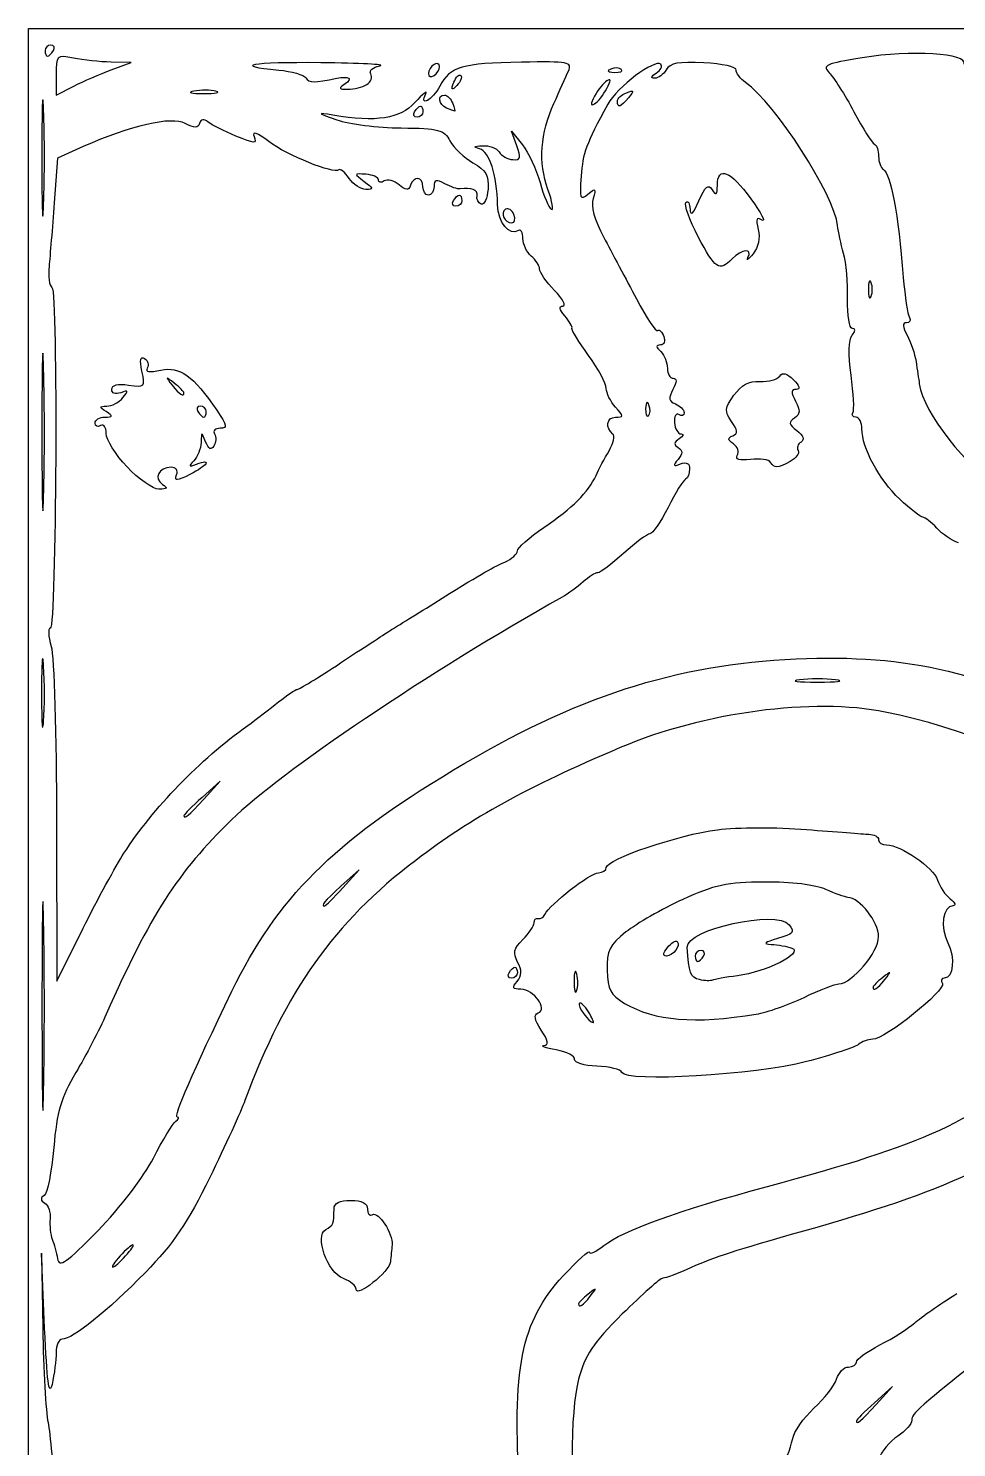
# Model space of a CAD drawing. Extents: x 32 to 2531, y 46 to 1398.
# Drawn here: x 32.3 to 255, y 1057 to 1397.7 of the extents above; entities that cross this region are included whole.
import ezdxf

# ---------------------------------------------------------------- set-up
doc = ezdxf.new("R2010")
doc.units = 0
doc.layers.add('IMAGE', color=7, linetype='CONTINUOUS')

msp = doc.modelspace()

# ---------------------------------------------------------------- linework, layer by layer
at = {"layer": 'IMAGE', "color": 7}
for points in [[(32.319879, 721.65756), (32.319879, 1397.653213), (1281.6532, 1397.653213), (2530.9865, 1397.653213), (2530.9865, 721.65312), (2530.9865, 45.6531), (1281.6532, 45.6531), (32.319879, 45.6531), (32.319879, 721.64876)], [(38.319879, 1392.319879), (38.319879, 1392.319879)], [(52.194589, 1387.701087), (52.194589, 1387.701087)], [(130.98655, 1388.477258), (130.98655, 1388.477258)], [(174.62544, 1387.792106), (174.62544, 1387.792106)], [(113.4907, 1384.191219), (113.4907, 1384.191219)], [(134.4056, 1384.710717), (134.4056, 1384.710717)], [(171.1124, 1383.221707), (171.1124, 1383.221707)], [(77.335425, 1382.569322), (77.335425, 1382.569322)], [(173.65321, 1380.177227), (173.65321, 1380.177227)], [(35.977458, 1378.052013), (35.977458, 1378.052013)], [(124.98655, 1377.653213), (124.98655, 1377.653213)], [(132.65321, 1378.536254), (132.65321, 1378.536254)], [(134.31988, 1356.319879), (134.31988, 1356.319879)], [(148.80499, 1352.978887), (148.80499, 1352.978887)], [(193.04613, 1347.653493), (193.04613, 1347.653493)], [(234.53625, 1336.65321), (234.53625, 1336.65321)], [(35.982885, 1315.91132), (35.982885, 1315.91132)], [(69.653213, 1310.15662), (69.653213, 1310.15662)], [(74.986546, 1305.65321), (74.986546, 1305.65321)], [(181.23064, 1307.23655), (181.23064, 1307.23655)], [(55.986546, 1292.38791), (55.986546, 1292.38791)], [(210.426, 1293.48151), (210.426, 1293.48151)], [(35.971073, 1244.60852), (35.971073, 1244.60852)], [(225.98655, 1241.28441), (225.98655, 1241.28441)], [(74.403758, 1212.65321), (74.403758, 1212.65321)], [(55.232959, 1199.65321), (55.232959, 1199.65321)], [(107.73709, 1191.31988), (107.73709, 1191.31988)], [(35.983858, 1183.31988), (35.983858, 1183.31988)], [(185.67996, 1177.01877), (185.67996, 1177.01877)], [(194.31988, 1174.98655), (194.31988, 1174.98655)], [(147.65321, 1170.98655), (147.65321, 1170.98655)], [(193.31988, 1169.31889), (193.31988, 1169.31889)], [(237.82329, 1169.31988), (237.82329, 1169.31988)], [(166.71499, 1161.59257), (166.71499, 1161.59257)], [(206.98655, 1161.03279), (206.98655, 1161.03279)], [(174.7474, 1147.0342), (174.7474, 1147.0342)], [(55.653213, 1102.98655), (55.653213, 1102.98655)], [(110.98655, 1094.97963), (110.98655, 1094.97963)], [(167.15663, 1093.31988), (167.15663, 1093.31988)], [(235.73709, 1067.31988), (235.73709, 1067.31988)]]:
    msp.add_lwpolyline(points, close=True, dxfattribs=at)
for points in [[(52.194589, 1387.701086), (56.986546, 1389.465314), (52.153213, 1389.559264)], [(38.986546, 1386.452307), (38.986546, 1381.584734), (43.194589, 1383.760796)], [(149.53577, 1369.483922), (148.27573, 1372.986546), (150.88228, 1369.661202)], [(45.492453, 1369.264861), (39.331693, 1366.493827), (38.521817, 1355.740189)], [(74.403758, 1212.65321), (78.319879, 1216.98655), (73.986546, 1213.07043)], [(39.082977, 1206.98655), (39.108977, 1168.98655), (45.450951, 1181.65321)], [(107.73709, 1191.31988), (111.65321, 1195.65321), (107.31988, 1191.73709)], [(163.91043, 1170.62784), (163.91053, 1170.62784)], [(36.222421, 1085.65321), (35.458294, 1103.65321), (35.748091, 1085.65321)], [(235.73709, 1067.31988), (239.65321, 1071.65321), (235.31988, 1067.73709)]]:
    msp.add_lwpolyline(points, dxfattribs=at)
for points in [[(37.731902, 1393.653213), (36.95529, 1393.653213), (36.319879, 1393.053213), (36.319879, 1392.319879)], [(38.319879, 1392.319879), (38.773105, 1393.053213), (38.508514, 1393.653213), (37.731902, 1393.653213)], [(36.319879, 1392.319879), (36.319879, 1391.586546), (36.584469, 1390.986546), (36.907857, 1390.986546)], [(36.907857, 1390.986546), (37.231245, 1390.986546), (37.866654, 1391.586546), (38.319879, 1392.319879)], [(43.153213, 1390.486547), (39.095261, 1391.298138), (38.986546, 1391.192878), (38.986546, 1386.452307)], [(52.153213, 1389.559264), (49.494879, 1389.610934), (45.444879, 1390.028214), (43.153213, 1390.486547)], [(184.05163, 1389.032578), (182.66381, 1390.420395), (173.57723, 1383.563857), (171.34397, 1379.443657)], [(232.40943, 1390.615279), (223.60716, 1389.168669), (222.72149, 1388.762909), (224.48887, 1386.986546)], [(256.82531, 1389.047169), (257.82247, 1391.645703), (244.05827, 1392.529709), (232.40943, 1390.615279)], [(43.194589, 1383.760796), (45.509011, 1384.957631), (49.559011, 1386.730763), (52.194589, 1387.701087)], [(102.46774, 1389.405362), (85.786161, 1389.57461), (80.809359, 1388.706819), (92.384951, 1387.647257)], [(92.384951, 1387.647257), (95.515093, 1387.360741), (98.459534, 1386.505937), (98.928157, 1385.74769)], [(116.63344, 1388.680114), (118.29431, 1388.983102), (111.91975, 1389.309463), (102.46774, 1389.405362)], [(113.4907, 1384.191225), (114.50132, 1384.831339), (114.94242, 1385.979255), (114.47092, 1386.742149)], [(114.47092, 1386.742149), (113.99829, 1387.506882), (114.96856, 1388.376395), (116.63344, 1388.680114)], [(129.65321, 1388.986546), (128.91988, 1388.533321), (128.31988, 1387.562501), (128.31988, 1386.829167)], [(128.31988, 1386.829167), (128.31988, 1386.095834), (128.91988, 1385.866654), (129.65321, 1386.319879)], [(130.98655, 1388.477258), (130.98655, 1389.210591), (130.38655, 1389.439771), (129.65321, 1388.986546)], [(129.65321, 1386.319879), (130.38655, 1386.773105), (130.98655, 1387.743925), (130.98655, 1388.477258)], [(150.62984, 1389.54021), (136.24324, 1389.284366), (133.58261, 1388.503997), (131.06628, 1383.802189)], [(134.4056, 1384.710717), (134.90631, 1386.025678), (135.65185, 1386.765678), (136.06237, 1386.355161)], [(161.88197, 1387.372835), (162.85944, 1389.577846), (162.00464, 1389.742494), (150.62984, 1389.54021)], [(158.41397, 1379.653213), (159.73956, 1382.586546), (161.30016, 1386.060377), (161.88197, 1387.372835)], [(172.06988, 1387.897369), (171.00624, 1387.471734), (171.32217, 1387.155791), (172.87544, 1387.091813)], [(174.62544, 1387.792102), (174.18237, 1388.235157), (173.03237, 1388.282526), (172.06988, 1387.897369)], [(172.87544, 1387.091813), (174.28099, 1387.033923), (175.06849, 1387.34905), (174.62544, 1387.792106)], [(182.58696, 1385.67363), (181.59229, 1385.6863), (181.72892, 1386.163535), (182.94793, 1386.934466)], [(185.34785, 1387.726886), (184.70959, 1386.586366), (183.46719, 1385.662401), (182.58696, 1385.67363)], [(182.94793, 1386.934466), (184.02669, 1387.616697), (184.52336, 1388.560846), (184.05163, 1389.032578)], [(194.41411, 1389.393553), (188.34496, 1389.706005), (186.23875, 1389.318823), (185.34785, 1387.726886)], [(202.16577, 1387.653213), (202.25057, 1388.386546), (198.76228, 1389.169699), (194.41411, 1389.393553)], [(204.37565, 1384.664071), (203.07547, 1385.574766), (202.08101, 1386.919879), (202.16577, 1387.653213)], [(224.48887, 1386.986546), (225.58331, 1385.886546), (228.24301, 1381.686546), (230.39932, 1377.653213)], [(35.977471, 1378.052013), (35.730995, 1384.066006), (35.530587, 1378.786546), (35.532121, 1366.319879)], [(98.928157, 1385.74769), (99.680527, 1384.530327), (100.85972, 1384.520274), (106.31988, 1385.68466)], [(106.31988, 1385.68466), (109.15274, 1386.288774), (110.22952, 1385.55398), (108.31988, 1384.319874)], [(108.31988, 1384.319874), (106.66374, 1383.249596), (106.77836, 1383.027375), (108.98655, 1383.027375)], [(108.98655, 1383.027375), (110.45321, 1383.027375), (112.48008, 1383.551104), (113.4907, 1384.191219)], [(131.06628, 1383.802189), (129.25386, 1380.415669), (125.97906, 1378.658709), (127.68209, 1381.986546)], [(135.152, 1383.964323), (133.83518, 1382.657301), (133.68202, 1382.810453), (134.4056, 1384.710717)], [(136.06237, 1386.355161), (136.47289, 1385.944645), (136.06323, 1384.868769), (135.152, 1383.964323)], [(168.17968, 1379.566567), (168.98224, 1380.062573), (170.30196, 1381.707386), (171.1124, 1383.221707)], [(171.1268, 1385.073191), (170.32424, 1384.577186), (169.00452, 1382.932373), (168.19408, 1381.418051)], [(171.1124, 1383.221707), (172.16817, 1385.194442), (172.17224, 1385.719346), (171.1268, 1385.073191)], [(226.48792, 1350.319879), (225.69971, 1357.700497), (211.59511, 1379.607371), (204.37565, 1384.664071)], [(72.002091, 1382.596229), (70.343542, 1382.277306), (71.386546, 1382.00426), (74.319879, 1381.98946)], [(77.335425, 1382.569319), (76.060642, 1382.903043), (73.660642, 1382.915151), (72.002091, 1382.596229)], [(74.319879, 1381.98946), (77.253213, 1381.97466), (78.610209, 1382.2356), (77.335425, 1382.569322)], [(125.06249, 1379.875435), (121.44093, 1375.935507), (115.86142, 1375.071841), (105.34342, 1376.82307)], [(127.68209, 1381.986546), (128.1512, 1382.903213), (126.97238, 1381.953216), (125.06249, 1379.875435)], [(132.65321, 1378.536254), (130.74594, 1379.305854), (130.38748, 1381.653213), (132.17723, 1381.653213)], [(132.17723, 1381.653213), (132.8321, 1381.653213), (133.71327, 1380.753213), (134.13538, 1379.653213)], [(168.19408, 1381.418051), (167.13831, 1379.445317), (167.13424, 1378.920413), (168.17968, 1379.566567)], [(173.65321, 1380.177227), (173.65321, 1380.832102), (174.63808, 1381.745838), (175.8418, 1382.20775)], [(176.34521, 1381.017069), (174.42504, 1378.703409), (173.65321, 1378.462615), (173.65321, 1380.177227)], [(175.8418, 1382.20775), (177.67177, 1382.909973), (177.75425, 1382.714865), (176.34521, 1381.017069)], [(35.980258, 1355.385346), (36.225202, 1361.838019), (36.223947, 1372.038019), (35.977458, 1378.052013)], [(69.934517, 1374.836001), (66.656257, 1376.590473), (56.768697, 1374.336777), (45.492453, 1369.264861)], [(105.34342, 1376.82307), (101.48092, 1377.46617), (101.59172, 1377.339113), (106.31988, 1375.703317)], [(125.57452, 1376.319879), (124.79791, 1376.319879), (124.53332, 1376.919879), (124.98655, 1377.653213)], [(124.98655, 1377.653213), (125.43977, 1378.386546), (126.07518, 1378.986546), (126.39857, 1378.986546)], [(126.98655, 1377.653213), (126.98655, 1376.919879), (126.35114, 1376.319879), (125.57452, 1376.319879)], [(126.39857, 1378.986546), (126.72196, 1378.986546), (126.98655, 1378.386546), (126.98655, 1377.653213)], [(134.61137, 1377.758475), (134.45105, 1377.816375), (133.56988, 1378.16637), (132.65321, 1378.536254)], [(134.13538, 1379.653213), (134.55749, 1378.553213), (134.77168, 1377.700581), (134.61137, 1377.758475)], [(156.97973, 1359.005845), (154.6706, 1365.550649), (155.14823, 1372.42663), (158.41397, 1379.653213)], [(171.34397, 1379.443657), (166.07965, 1369.731334), (165.37181, 1367.821478), (164.94055, 1362.166157)], [(230.39932, 1377.653213), (232.55563, 1373.619879), (234.76988, 1370.119879), (235.31988, 1369.875435)], [(73.385809, 1374.851001), (72.981521, 1373.638139), (72.179251, 1373.634653), (69.934517, 1374.836001)], [(75.449541, 1375.181405), (74.45977, 1375.986211), (73.724999, 1375.868574), (73.385809, 1374.851001)], [(82.125345, 1371.802463), (79.299005, 1372.973505), (76.294894, 1374.494027), (75.449541, 1375.181405)], [(90.008895, 1370.473878), (87.194458, 1372.615855), (85.969767, 1373.046383), (86.481027, 1371.714063)], [(106.31988, 1375.703317), (109.25321, 1374.688475), (116.20182, 1373.812039), (121.76124, 1373.755682)], [(121.76124, 1373.755682), (130.82846, 1373.663762), (132.03479, 1373.343927), (133.47679, 1370.649521)], [(86.481027, 1371.714063), (87.174429, 1369.907089), (86.675437, 1369.917215), (82.125345, 1371.802463)], [(106.81489, 1363.703779), (105.70474, 1362.593629), (94.356281, 1367.165223), (90.008895, 1370.473878)], [(133.47679, 1370.649521), (134.36093, 1368.997489), (136.84131, 1366.637458), (138.98873, 1365.405006)], [(141.25363, 1369.498545), (142.86719, 1369.583615), (144.66719, 1368.903213), (145.25363, 1367.986546)], [(150.88228, 1369.661202), (152.31588, 1367.832263), (154.20812, 1363.766806), (155.08725, 1360.626854)], [(235.31988, 1369.875435), (235.86988, 1369.63099), (236.31988, 1368.316401), (236.31988, 1366.954125)], [(35.532121, 1366.319879), (35.533621, 1353.853213), (35.735315, 1348.932673), (35.980258, 1355.385346)], [(140.56501, 1368.751098), (138.94517, 1369.178781), (139.13696, 1369.386953), (141.25363, 1369.498545)], [(144.90236, 1355.271461), (144.76372, 1362.487931), (142.95113, 1368.121095), (140.56501, 1368.751098)], [(145.25363, 1367.986546), (145.84007, 1367.069879), (147.32696, 1366.243699), (148.55784, 1366.150589)], [(148.55784, 1366.150589), (150.41708, 1366.009947), (150.58257, 1366.574035), (149.53577, 1369.483922)], [(236.31988, 1366.954125), (236.31988, 1365.591847), (236.85187, 1364.148475), (237.50207, 1363.746629)], [(109.27589, 1361.644731), (108.25187, 1363.106733), (107.14442, 1364.033305), (106.81489, 1363.703779)], [(113.31988, 1362.625366), (110.40417, 1362.825867), (110.3926, 1362.777645), (112.90805, 1360.909105)], [(138.98873, 1365.405006), (142.11489, 1363.610833), (142.836, 1362.349777), (142.60651, 1359.078307)], [(197.6328, 1359.986546), (197.6653, 1364.765662), (200.8398, 1363.489727), (205.67776, 1356.752995)], [(237.50207, 1363.746629), (239.29157, 1362.640649), (240.98279, 1353.442919), (242.25601, 1337.89199)], [(113.31699, 1358.986546), (112.11841, 1358.986546), (110.29992, 1360.182729), (109.27589, 1361.644731)], [(112.90805, 1360.909105), (115.07871, 1359.296689), (115.14468, 1358.986546), (113.31699, 1358.986546)], [(116.31988, 1361.290785), (116.31988, 1361.911341), (114.96988, 1362.511902), (113.31988, 1362.625366)], [(117.71162, 1361.022643), (116.94616, 1360.549565), (116.31988, 1360.670229), (116.31988, 1361.290785)], [(121.26178, 1360.101333), (120.07465, 1361.081131), (118.47708, 1361.495722), (117.71162, 1361.022643)], [(123.98115, 1359.986546), (123.54065, 1358.677757), (122.95673, 1358.702403), (121.26178, 1360.101333)], [(126.98655, 1359.653213), (126.98655, 1362.072207), (124.76601, 1362.31849), (123.98115, 1359.986546)], [(128.31988, 1357.653213), (127.58655, 1357.653213), (126.98655, 1358.553213), (126.98655, 1359.653213)], [(129.65321, 1359.700125), (129.65321, 1358.574323), (129.05321, 1357.653213), (128.31988, 1357.653213)], [(132.26587, 1360.348786), (130.19858, 1361.455163), (129.65321, 1361.319761), (129.65321, 1359.700125)], [(135.93253, 1359.126437), (135.35283, 1359.029687), (133.70282, 1359.579749), (132.26587, 1360.348786)], [(139.98655, 1357.486546), (140.29213, 1358.861715), (138.55556, 1359.564181), (135.93253, 1359.126437)], [(155.08725, 1360.626854), (155.96639, 1357.486902), (157.18531, 1354.609058), (157.79597, 1354.231646)], [(164.94055, 1362.166157), (164.52987, 1356.780803), (164.70888, 1356.316198), (166.59224, 1357.879254)], [(166.59224, 1357.879254), (168.43076, 1359.405086), (168.58883, 1359.267731), (167.81179, 1356.819505)], [(193.19888, 1356.230991), (194.74507, 1359.779275), (195.46565, 1360.378982), (196.40303, 1358.897658)], [(196.40303, 1358.897658), (197.3358, 1357.423623), (197.61705, 1357.672657), (197.6328, 1359.986546)], [(134.90786, 1354.986546), (134.13124, 1354.986546), (133.86665, 1355.586546), (134.31988, 1356.319879)], [(134.31988, 1356.319879), (134.7731, 1357.053213), (135.40852, 1357.653213), (135.73191, 1357.653213)], [(136.31988, 1356.319879), (136.31988, 1355.586546), (135.68447, 1354.986546), (134.90786, 1354.986546)], [(135.73191, 1357.653213), (136.05529, 1357.653213), (136.31988, 1357.053213), (136.31988, 1356.319879)], [(140.98655, 1355.489489), (140.25321, 1355.76287), (139.80321, 1356.661546), (139.98655, 1357.486546)], [(142.60651, 1359.078307), (142.44887, 1356.831075), (141.71988, 1355.216106), (140.98655, 1355.489489)], [(157.79597, 1354.231646), (158.40664, 1353.854234), (158.03933, 1356.002623), (156.97973, 1359.005845)], [(167.81179, 1356.819505), (167.22861, 1354.98209), (168.11799, 1351.749237), (170.37656, 1347.496627)], [(190.09793, 1355.875714), (190.58667, 1356.36445), (191.03549, 1355.614323), (191.09531, 1354.208769)], [(191.09531, 1354.208769), (191.16901, 1352.476238), (191.84651, 1353.127503), (193.19888, 1356.230991)], [(205.67776, 1356.752995), (208.13988, 1353.324542), (209.35409, 1351.014034), (208.376, 1351.618533)], [(38.521817, 1355.740189), (38.076385, 1349.825687), (37.511947, 1343.001986), (37.267513, 1340.576406)], [(149.92288, 1349.153213), (147.68923, 1347.772739), (144.98307, 1351.070595), (144.90236, 1355.271461)], [(146.82508, 1354.22009), (145.42697, 1353.356009), (146.54932, 1350.986546), (148.35672, 1350.986546)], [(148.80499, 1352.978887), (148.38449, 1354.074675), (147.49353, 1354.633217), (146.82508, 1354.22009)], [(148.35672, 1350.986546), (149.02376, 1350.986546), (149.22548, 1351.883099), (148.80499, 1352.978887)], [(193.04613, 1347.653493), (190.93589, 1351.686979), (189.6092, 1355.386979), (190.09793, 1355.875714)], [(150.98655, 1347.228495), (150.98655, 1348.648647), (150.50789, 1349.514771), (149.92288, 1349.153213)], [(207.43005, 1349.400999), (207.95516, 1347.308819), (207.49815, 1345.143362), (206.19229, 1343.535462)], [(208.376, 1351.618533), (207.00835, 1352.463783), (206.78988, 1351.951638), (207.43005, 1349.400999)], [(227.92052, 1343.653213), (227.28923, 1345.853213), (226.64456, 1348.853213), (226.48792, 1350.319879)], [(152.98655, 1342.986546), (151.88655, 1343.899465), (150.98655, 1345.808342), (150.98655, 1347.228495)], [(170.37656, 1347.496627), (172.2782, 1343.916083), (175.81583, 1337.25899), (178.23796, 1332.70308)], [(201.17703, 1342.319879), (198.06315, 1339.206), (197.15353, 1339.80267), (193.04613, 1347.653493)], [(154.98655, 1339.89624), (154.98655, 1340.682991), (154.08655, 1342.073627), (152.98655, 1342.986546)], [(204.96636, 1342.653213), (206.13829, 1344.966819), (203.60075, 1344.743601), (201.17703, 1342.319879)], [(206.19229, 1343.535462), (205.05371, 1342.133558), (204.50203, 1341.736546), (204.96636, 1342.653213)], [(228.89137, 1332.65321), (228.98867, 1336.50321), (228.55183, 1341.453213), (227.92052, 1343.653213)], [(37.267513, 1340.576406), (37.023078, 1338.15083), (37.342943, 1335.84498), (37.978315, 1335.45229)], [(158.56933, 1334.72617), (156.5988, 1336.78296), (154.98655, 1339.1095), (154.98655, 1339.89624)], [(37.978315, 1335.45229), (39.429769, 1334.55524), (39.030429, 1253.65321), (37.574549, 1253.65321)], [(234.53625, 1336.65321), (234.16637, 1337.56988), (233.86373, 1336.81988), (233.86373, 1334.98655)], [(234.53625, 1333.31988), (234.90613, 1334.23655), (234.90613, 1335.73655), (234.53625, 1336.65321)], [(242.25601, 1337.89199), (242.63553, 1333.25665), (243.29057, 1328.90665), (243.71165, 1328.22532)], [(160.58239, 1330.98655), (161.44575, 1330.98655), (160.53989, 1332.66938), (158.56933, 1334.72617)], [(178.23796, 1332.70308), (180.66009, 1328.14718), (182.94528, 1324.72306), (183.31615, 1325.09392)], [(230.01372, 1325.65321), (229.29909, 1325.65321), (228.79404, 1328.80321), (228.89137, 1332.65321)], [(233.86373, 1334.98655), (233.86373, 1333.15321), (234.16637, 1332.40321), (234.53625, 1333.31988)], [(161.01051, 1328.65321), (159.68559, 1330.20061), (159.54139, 1330.98655), (160.58239, 1330.98655)], [(162.74763, 1325.65321), (162.89104, 1326.01988), (162.10933, 1327.36988), (161.01051, 1328.65321)], [(166.73672, 1319.11983), (164.39931, 1322.34652), (162.60423, 1325.28655), (162.74763, 1325.65321)], [(183.31615, 1325.09392), (183.68701, 1325.46479), (184.34573, 1324.84234), (184.77999, 1323.71072)], [(229.97012, 1323.98655), (230.81793, 1325.03872), (230.83401, 1325.65321), (230.01372, 1325.65321)], [(243.01832, 1326.98655), (242.01048, 1326.98655), (242.06109, 1326.05898), (243.18204, 1323.98655)], [(243.71165, 1328.22532), (244.13273, 1327.544), (243.82072, 1326.98655), (243.01832, 1326.98655)], [(35.982887, 1315.91132), (35.750281, 1324.56936), (35.559201, 1317.85321), (35.558265, 1300.98655)], [(184.77999, 1323.71072), (185.21423, 1322.57909), (184.86839, 1321.65321), (184.01137, 1321.65321)], [(229.72673, 1314.39623), (229.0312, 1319.40846), (229.12063, 1322.93227), (229.97012, 1323.98655)], [(243.18204, 1323.98655), (244.07451, 1322.33655), (245.02796, 1319.48655), (245.30084, 1317.65321)], [(59.567695, 1315.3759), (58.963165, 1318.12831), (59.153945, 1319.04047), (60.199051, 1318.39456)], [(170.98655, 1311.22482), (170.98655, 1312.34038), (169.07412, 1315.89313), (166.73672, 1319.11983)], [(184.01137, 1321.65321), (182.84596, 1321.65321), (182.85652, 1321.24991), (184.05327, 1320.05321)], [(184.05327, 1320.05321), (184.93327, 1319.17321), (185.65327, 1317.37321), (185.65327, 1316.05321)], [(35.981185, 1285.24465), (36.214729, 1293.45328), (36.215494, 1307.25328), (35.982885, 1315.91132)], [(56.376939, 1312.02709), (60.263489, 1311.45667), (60.397591, 1311.59742), (59.567695, 1315.3759)], [(60.199051, 1318.39456), (61.022765, 1317.88547), (61.311861, 1316.84625), (60.841489, 1316.08517)], [(60.841489, 1316.08517), (60.278746, 1315.17464), (61.395786, 1315.01097), (64.107749, 1315.60662)], [(64.107749, 1315.60662), (68.630655, 1316.60002), (71.842707, 1314.29859), (77.53427, 1305.98655)], [(185.65327, 1316.05321), (185.65327, 1314.73321), (186.27438, 1313.65321), (187.03351, 1313.65321)], [(212.605, 1314.18398), (213.25264, 1315.18372), (214.30259, 1314.9076), (215.89071, 1313.31988)], [(245.30084, 1317.65321), (245.57371, 1315.81988), (245.93191, 1313.41988), (246.09683, 1312.31988)], [(52.319879, 1310.99523), (52.319879, 1312.05002), (53.747249, 1312.41305), (56.376939, 1312.02709)], [(67.319879, 1312.48995), (65.205138, 1314.14845), (65.157978, 1314.10129), (66.816473, 1311.98655)], [(66.816473, 1311.98655), (68.558298, 1309.76555), (69.653213, 1309.05924), (69.653213, 1310.15662)], [(69.653213, 1310.15662), (69.653213, 1310.43349), (68.603213, 1311.48349), (67.319879, 1312.48995)], [(187.03351, 1313.65321), (187.96592, 1313.65321), (187.94727, 1312.78157), (186.97601, 1310.96676)], [(201.60121, 1309.58019), (203.37527, 1312.07161), (205.18845, 1313.03097), (207.87481, 1312.89957)], [(207.87481, 1312.89957), (209.95293, 1312.79792), (212.08152, 1313.3759), (212.605, 1314.18398)], [(215.89071, 1313.31988), (217.40083, 1311.81014), (217.63661, 1310.98655), (216.55868, 1310.98655)], [(230.16105, 1305.39623), (230.52693, 1305.98823), (230.33148, 1310.03822), (229.72673, 1314.39623)], [(246.09683, 1312.31988), (247.16185, 1305.21627), (256.91028, 1292.84523), (266.98655, 1285.81019)], [(51.156619, 1306.96613), (52.350161, 1306.97683), (54.085026, 1307.90028), (55.011878, 1309.01707)], [(54.508471, 1310.20775), (53.215965, 1309.71177), (52.319879, 1310.03419), (52.319879, 1310.99523)], [(55.011878, 1309.01707), (56.420923, 1310.71486), (56.338434, 1310.90997), (54.508471, 1310.20775)], [(173.1932, 1306.7582), (171.97953, 1308.09928), (170.98655, 1310.10925), (170.98655, 1311.22482)], [(181.23069, 1307.23655), (180.80507, 1308.30019), (180.48912, 1307.98425), (180.42515, 1306.43099)], [(186.97601, 1310.96676), (185.84467, 1308.85281), (185.97673, 1308.11207), (187.59577, 1307.49077)], [(201.04448, 1303.30845), (199.3188, 1305.77221), (199.37991, 1306.46065), (201.60121, 1309.58019)], [(216.55868, 1310.98655), (215.27269, 1310.98655), (215.23892, 1310.33966), (216.41063, 1308.15032)], [(50.986546, 1305.65321), (49.246354, 1306.77781), (49.268447, 1306.94836), (51.156619, 1306.96613)], [(50.653213, 1304.34029), (52.647275, 1304.35779), (52.695742, 1304.54864), (50.986546, 1305.65321)], [(73.574523, 1306.98655), (72.797911, 1306.98655), (72.533321, 1306.38655), (72.986546, 1305.65321)], [(72.986546, 1305.65321), (73.439771, 1304.91988), (74.075181, 1304.31988), (74.398569, 1304.31988)], [(74.986546, 1305.65321), (74.986546, 1306.38655), (74.351135, 1306.98655), (73.574523, 1306.98655)], [(74.398569, 1304.31988), (74.721957, 1304.31988), (74.986546, 1304.91988), (74.986546, 1305.65321)], [(77.53427, 1305.98655), (80.050997, 1302.31108), (80.172102, 1301.65321), (78.331982, 1301.65321)], [(173.1932, 1304.31988), (175.24651, 1304.31988), (175.24651, 1304.48932), (173.1932, 1306.7582)], [(180.42515, 1306.43099), (180.36725, 1305.02544), (180.68237, 1304.23793), (181.12544, 1304.68099)], [(181.12544, 1304.68099), (181.56849, 1305.12405), (181.61585, 1306.27405), (181.23064, 1307.23655)], [(188.40063, 1304.93668), (187.71168, 1305.36247), (187.23936, 1304.49788), (187.35104, 1303.01536)], [(187.59577, 1307.49077), (188.72739, 1307.05653), (189.65327, 1306.13003), (189.65327, 1305.43187)], [(189.65327, 1305.43187), (189.65327, 1304.73372), (189.08957, 1304.51088), (188.40063, 1304.93668)], [(216.41063, 1308.15032), (217.59409, 1305.93897), (217.53099, 1305.05209), (216.12421, 1304.12497)], [(230.90785, 1304.31988), (230.13124, 1304.31988), (229.79519, 1304.80424), (230.16105, 1305.39623)], [(48.319879, 1302.90785), (48.319879, 1303.68447), (49.369879, 1304.32907), (50.653213, 1304.34029)], [(49.653213, 1302.31988), (48.919879, 1301.86665), (48.319879, 1302.13124), (48.319879, 1302.90785)], [(50.986546, 1300.421), (50.986546, 1301.91861), (50.386546, 1302.77311), (49.653213, 1302.31988)], [(78.331982, 1301.65321), (77.138767, 1301.65321), (76.533321, 1301.05321), (76.986546, 1300.31988)], [(172.58944, 1300.28061), (170.67375, 1301.72509), (171.0616, 1304.31988), (173.1932, 1304.31988)], [(187.35104, 1303.01536), (187.46277, 1301.53285), (188.1764, 1300.31069), (188.937, 1300.29947)], [(201.31808, 1299.86523), (202.60836, 1300.38888), (202.5468, 1301.16359), (201.04448, 1303.30845)], [(216.12421, 1304.12497), (214.66101, 1303.16069), (214.77611, 1302.58673), (216.733, 1301.08921)], [(232.31988, 1301.52139), (232.31988, 1303.06056), (231.68447, 1304.31988), (230.90785, 1304.31988)], [(241.39011, 1284.65321), (236.44976, 1289.30891), (232.31988, 1296.98936), (232.31988, 1301.52139)], [(35.558265, 1300.98655), (35.557329, 1284.11988), (35.747642, 1277.03603), (35.981185, 1285.24465)], [(55.986546, 1292.38787), (53.236546, 1295.30848), (50.986546, 1298.9234), (50.986546, 1300.421)], [(73.746926, 1298.25321), (73.695376, 1296.74988), (72.903213, 1294.76433), (71.986546, 1293.84088)], [(74.850257, 1298.40839), (73.880422, 1300.88496), (73.836947, 1300.87884), (73.746926, 1298.25321)], [(76.835231, 1297.40839), (76.16473, 1296.32349), (75.544307, 1296.63604), (74.850257, 1298.40839)], [(76.986546, 1300.31988), (77.439771, 1299.58655), (77.371679, 1298.27637), (76.835231, 1297.40839)], [(171.64669, 1296.28061), (172.68012, 1298.09235), (173.10436, 1299.89235), (172.58944, 1300.28061)], [(188.51092, 1299.1328), (187.19007, 1298.29587), (187.11759, 1297.72964), (188.24233, 1297.03451)], [(188.937, 1300.29947), (189.69761, 1300.28877), (189.50588, 1299.76324), (188.51092, 1299.1328)], [(201.49071, 1297.90379), (200.07131, 1298.89701), (200.03203, 1299.34329), (201.31808, 1299.86523)], [(217.71125, 1298.35575), (216.92207, 1297.86801), (216.60297, 1296.94052), (217.00215, 1296.29464)], [(216.733, 1301.08921), (218.28825, 1299.89904), (218.63603, 1298.92729), (217.71125, 1298.35575)], [(168.51807, 1290.31988), (169.20537, 1291.78655), (170.61325, 1294.46888), (171.64669, 1296.28061)], [(188.24233, 1297.03451), (189.40192, 1296.31784), (189.39048, 1295.60981), (188.19603, 1294.17065)], [(202.42325, 1295.1538), (202.92096, 1295.95912), (202.50125, 1297.19661), (201.49071, 1297.90379)], [(205.61319, 1294.16636), (202.88597, 1293.84883), (201.82056, 1294.17836), (202.42325, 1295.1538)], [(217.00215, 1296.29464), (217.40131, 1295.64877), (216.55055, 1294.49024), (215.11155, 1293.72011)], [(63.653213, 1287.05255), (62.186546, 1287.06645), (58.736546, 1289.46728), (55.986546, 1292.38791)], [(66.541221, 1292.31992), (63.641721, 1292.31992), (62.278875, 1289.58695), (64.482393, 1288.19127)], [(67.896118, 1290.47205), (68.312249, 1291.55655), (67.752502, 1292.31992), (66.541221, 1292.31992)], [(71.986546, 1293.84088), (70.650215, 1292.49467), (70.78235, 1292.33796), (72.653213, 1293.0502)], [(72.653213, 1293.0502), (76.459426, 1294.49925), (75.30765, 1292.67537), (71.086799, 1290.56975)], [(188.19603, 1294.17065), (186.90836, 1292.61909), (187.02179, 1292.41709), (188.79796, 1293.09868)], [(188.79796, 1293.09868), (190.23705, 1293.65091), (190.98655, 1293.2428), (190.98655, 1291.90697)], [(190.98655, 1291.90697), (190.98655, 1290.78963), (190.53655, 1289.67544), (189.98655, 1289.43099)], [(210.426, 1293.48151), (210.03113, 1294.12041), (207.86537, 1294.42859), (205.61319, 1294.16636)], [(215.11155, 1293.72011), (211.93321, 1292.01912), (211.34821, 1291.98933), (210.426, 1293.48151)], [(64.482393, 1288.19127), (65.881091, 1287.30535), (65.683085, 1287.03343), (63.653213, 1287.05255)], [(71.086799, 1290.56975), (67.843521, 1288.95179), (67.306414, 1288.93535), (67.896118, 1290.47205)], [(155.98655, 1277.83875), (162.92405, 1282.56388), (166.59843, 1286.22348), (168.51807, 1290.31988)], [(189.98655, 1289.43099), (189.43655, 1289.18655), (187.55317, 1286.13655), (185.80127, 1282.65321)], [(246.94748, 1280.31988), (246.41999, 1280.31988), (243.91916, 1282.26988), (241.39011, 1284.65321)], [(185.80127, 1282.65321), (184.04936, 1279.16988), (182.10109, 1276.31988), (181.47177, 1276.31988)], [(149.65321, 1272.22283), (149.65321, 1272.93908), (152.50321, 1275.46624), (155.98655, 1277.83875)], [(250.28913, 1277.68725), (248.97871, 1279.1352), (247.47499, 1280.31988), (246.94748, 1280.31988)], [(255.49577, 1274.17899), (253.94249, 1274.66059), (251.59951, 1276.23931), (250.28913, 1277.68725)], [(181.47177, 1276.31988), (180.84245, 1276.31988), (178.00311, 1274.21988), (175.16212, 1271.65321)], [(146.65321, 1269.56296), (148.30321, 1270.30963), (149.65321, 1271.50657), (149.65321, 1272.22283)], [(175.16212, 1271.65321), (172.32113, 1269.08655), (169.51664, 1266.98655), (168.92993, 1266.98655)], [(129.58126, 1259.62079), (140.76037, 1266.60001), (143.04221, 1267.92888), (146.65321, 1269.56296)], [(165.41568, 1264.77159), (164.06956, 1263.55336), (161.80452, 1261.90336), (160.38227, 1261.10492)], [(168.92993, 1266.98655), (168.34323, 1266.98655), (166.76181, 1265.98981), (165.41568, 1264.77159)], [(160.38227, 1261.10492), (128.5463, 1243.23252), (92.969655, 1219.2608), (81.054082, 1207.65321)], [(118.8722, 1252.95412), (120.03509, 1253.66963), (124.85417, 1256.66963), (129.58126, 1259.62079)], [(37.574549, 1253.65321), (36.986862, 1253.65321), (37.079991, 1251.70321), (37.781501, 1249.31988)], [(107.1919, 1245.31988), (112.45318, 1248.80321), (117.70932, 1252.23863), (118.8722, 1252.95412)], [(35.971085, 1244.60852), (35.700897, 1248.48311), (35.476991, 1245.65321), (35.473521, 1238.31988)], [(37.781501, 1249.31988), (38.483011, 1246.93655), (39.068675, 1227.88655), (39.082977, 1206.98655)], [(216.54003, 1246.30376), (243.60032, 1247.52367), (262.48876, 1242.99973), (289.23669, 1228.89233)], [(35.964773, 1231.27519), (36.238434, 1234.73393), (36.241274, 1240.73393), (35.971073, 1244.60852)], [(96.832049, 1238.98655), (97.268687, 1238.98655), (101.93062, 1241.83655), (107.1919, 1245.31988)], [(134.31988, 1219.63792), (163.60747, 1237.24195), (187.51352, 1244.99523), (216.54003, 1246.30376)], [(217.31988, 1241.28441), (214.93655, 1240.98864), (216.88655, 1240.74664), (221.65321, 1240.74664)], [(225.98655, 1241.28441), (223.60321, 1241.58017), (219.70321, 1241.58017), (217.31988, 1241.28441)], [(221.65321, 1240.74664), (226.41988, 1240.74664), (228.36988, 1240.98864), (225.98655, 1241.28441)], [(35.473521, 1238.31988), (35.470021, 1230.98655), (35.691113, 1227.81644), (35.964773, 1231.27519)], [(92.346615, 1235.98655), (94.376966, 1237.63655), (96.395411, 1238.98655), (96.832049, 1238.98655)], [(237.92092, 1233.53689), (220.78409, 1237.05285), (194.33523, 1233.50529), (174.31988, 1225.00629)], [(84.937775, 1230.31988), (86.982287, 1231.78655), (90.316265, 1234.33655), (92.346615, 1235.98655)], [(306.98655, 1186.71443), (306.98655, 1204.56316), (275.67431, 1225.79104), (237.92092, 1233.53689)], [(55.232962, 1199.65321), (62.218225, 1210.48297), (73.451543, 1222.08003), (84.937775, 1230.31988)], [(174.31988, 1225.00629), (151.68371, 1215.39437), (138.97208, 1208.38401), (125.25725, 1197.94869)], [(81.164595, 1166.54752), (92.015283, 1188.87657), (105.42503, 1202.26996), (134.31988, 1219.63792)], [(73.986546, 1213.07043), (71.603213, 1210.91656), (69.653213, 1208.96656), (69.653213, 1208.73709)], [(69.653213, 1208.73709), (69.653213, 1207.70701), (70.753383, 1208.61389), (74.403758, 1212.65321)], [(81.054082, 1207.65321), (68.087114, 1195.0214), (61.515306, 1184.82005), (50.990971, 1160.98655)], [(170.98655, 1196.20332), (170.98655, 1198.20215), (188.34089, 1204.1218), (197.65321, 1205.29944)], [(197.65321, 1205.29944), (202.41988, 1205.90224), (212.01988, 1205.92683), (218.98655, 1205.35414)], [(218.98655, 1205.35414), (225.95321, 1204.78139), (232.70321, 1204.2771), (233.98655, 1204.23348)], [(233.98655, 1204.23348), (235.26988, 1204.18988), (236.31988, 1203.59148), (236.31988, 1202.90372)], [(236.31988, 1202.90372), (236.31988, 1202.21596), (237.18559, 1201.65326), (238.24367, 1201.65326)], [(45.450951, 1181.65321), (48.939037, 1188.61988), (53.340939, 1196.71988), (55.232959, 1199.65321)], [(238.24367, 1201.65326), (241.63396, 1201.65326), (249.50421, 1196.22319), (250.45479, 1193.22822)], [(125.25725, 1197.94869), (105.71051, 1183.07599), (93.94985, 1166.53084), (84.293437, 1140.31988)], [(169.11269, 1194.98655), (170.14332, 1194.98655), (170.98655, 1195.53409), (170.98655, 1196.20332)], [(35.983858, 1183.31988), (35.760846, 1194.50321), (35.578381, 1185.35321), (35.578381, 1162.98655)], [(156.25937, 1184.98655), (157.32365, 1187.32759), (167.16796, 1194.98655), (169.11269, 1194.98655)], [(208.98655, 1192.73564), (199.96859, 1192.68564), (196.92831, 1192.03911), (189.3168, 1188.55259)], [(223.65321, 1190.96679), (221.28104, 1192.05085), (215.31233, 1192.77069), (208.98655, 1192.73564)], [(250.45479, 1193.22822), (250.96068, 1191.63428), (252.33728, 1189.59694), (253.51391, 1188.70078)], [(107.31988, 1191.73709), (103.28061, 1188.08672), (102.37368, 1186.98655), (103.40376, 1186.98655)], [(103.40376, 1186.98655), (103.63322, 1186.98655), (105.58322, 1188.93655), (107.73709, 1191.31988)], [(228.94419, 1189.06269), (228.23415, 1189.10459), (225.85321, 1189.96141), (223.65321, 1190.96679)], [(236.31988, 1179.64467), (236.31988, 1183.16204), (231.83221, 1188.89235), (228.94419, 1189.06269)], [(189.3168, 1188.55259), (184.36509, 1186.28441), (178.23961, 1182.77368), (175.70461, 1180.75096)], [(190.43099, 1177.11051), (190.20637, 1181.40416), (211.80676, 1186.15129), (214.85513, 1182.47821)], [(254.14205, 1187.02899), (251.73583, 1186.96149), (251.04604, 1181.84342), (252.94884, 1178.17575)], [(253.51391, 1188.70078), (254.69052, 1187.80462), (254.97319, 1187.05232), (254.14205, 1187.02899)], [(35.983858, 1142.65321), (36.206871, 1153.83655), (36.206871, 1172.13655), (35.983858, 1183.31988)], [(150.95595, 1178.95599), (152.43947, 1180.43947), (153.65321, 1182.25321), (153.65321, 1182.98655)], [(153.65321, 1182.98655), (153.65321, 1183.71988), (154.10321, 1184.16988), (154.65321, 1183.98655)], [(154.65321, 1183.98655), (155.20321, 1183.80321), (155.92599, 1184.25321), (156.25937, 1184.98655)], [(214.85513, 1182.47821), (216.28393, 1180.75663), (215.86924, 1180.26008), (212.09487, 1179.17299)], [(149.71515, 1173.53743), (148.53833, 1175.73632), (148.77655, 1176.77659), (150.95595, 1178.95599)], [(175.70461, 1180.75096), (171.72981, 1177.57939), (171.11076, 1176.31359), (171.20632, 1171.55308)], [(185.67996, 1177.01877), (186.60759, 1178.13649), (187.64113, 1178.77641), (187.97673, 1178.44081)], [(212.09487, 1179.17299), (208.92473, 1178.25993), (208.4808, 1177.85929), (210.54416, 1177.77347)], [(226.79824, 1168.31988), (229.94873, 1168.31988), (236.31988, 1175.89756), (236.31988, 1179.64467)], [(185.41127, 1174.98655), (184.52713, 1174.98655), (184.62829, 1175.75159), (185.67996, 1177.01877)], [(187.97673, 1178.44081), (188.90139, 1177.51615), (187.02267, 1174.98655), (185.41127, 1174.98655)], [(193.31988, 1169.31889), (191.18169, 1169.80443), (190.75267, 1170.96159), (190.43099, 1177.11051)], [(193.73191, 1176.31988), (192.95529, 1176.31988), (192.31988, 1175.71988), (192.31988, 1174.98655)], [(194.31988, 1174.98655), (194.77311, 1175.71988), (194.50852, 1176.31988), (193.73191, 1176.31988)], [(215.54537, 1176.84343), (218.46412, 1175.7234), (209.34489, 1171.11983), (202.46156, 1170.23845)], [(210.54416, 1177.77347), (212.13419, 1177.70737), (214.38473, 1177.28881), (215.54537, 1176.84343)], [(252.94884, 1178.17575), (254.76623, 1174.67274), (254.25785, 1169.65326), (252.08568, 1169.65326)], [(147.65321, 1170.98655), (148.10644, 1171.71988), (148.74185, 1172.31988), (149.06524, 1172.31988)], [(149.06524, 1172.31988), (149.38863, 1172.31988), (149.65321, 1171.71988), (149.65321, 1170.98655)], [(149.58248, 1168.90132), (150.75431, 1170.31329), (150.78916, 1171.53068), (149.71515, 1173.53743)], [(163.91053, 1170.62784), (163.57248, 1171.92513), (163.27365, 1171.18655), (163.24648, 1168.98655)], [(192.31988, 1174.98655), (192.31988, 1174.25321), (192.58447, 1173.65321), (192.90785, 1173.65321)], [(192.90785, 1173.65321), (193.23124, 1173.65321), (193.86665, 1174.25321), (194.31988, 1174.98655)], [(148.24119, 1169.65321), (147.46457, 1169.65321), (147.19999, 1170.25321), (147.65321, 1170.98655)], [(149.65321, 1170.98655), (149.65321, 1170.25321), (149.0178, 1169.65321), (148.24119, 1169.65321)], [(150.50256, 1166.98655), (148.47297, 1166.98655), (148.29711, 1167.35255), (149.58248, 1168.90132)], [(163.24648, 1168.98655), (163.21928, 1166.78655), (163.49589, 1165.72513), (163.86113, 1166.62784)], [(163.86113, 1166.62784), (164.22636, 1167.53055), (164.24859, 1169.33055), (163.91043, 1170.62784)], [(171.20632, 1171.55308), (171.30042, 1166.86663), (171.93267, 1165.66928), (175.39269, 1163.62539)], [(196.46156, 1169.18137), (196.01697, 1168.96559), (194.60321, 1169.02748), (193.31988, 1169.31889)], [(202.46156, 1170.23845), (199.60615, 1169.87284), (196.90615, 1169.39715), (196.46156, 1169.18137)], [(237.31988, 1169.82329), (236.03655, 1168.81683), (234.98655, 1167.76683), (234.98655, 1167.48996)], [(234.98655, 1167.48996), (234.98655, 1166.39257), (236.08147, 1167.09888), (237.82329, 1169.31988)], [(237.82329, 1169.31988), (239.48179, 1171.43463), (239.43463, 1171.48179), (237.31988, 1169.82329)], [(252.08568, 1169.65326), (251.3946, 1169.65326), (251.18477, 1169.07788), (251.6194, 1168.37464)], [(68.056598, 1136.29947), (67.049445, 1136.32157), (71.770526, 1147.21596), (81.164595, 1166.54752)], [(154.63335, 1161.31325), (157.09753, 1162.13465), (153.56481, 1166.98655), (150.50256, 1166.98655)], [(218.45277, 1165.06212), (222.19253, 1166.85389), (225.948, 1168.31988), (226.79824, 1168.31988)], [(251.6194, 1168.37464), (252.58045, 1166.81962), (237.82219, 1154.9886), (234.91988, 1154.98743)], [(35.578381, 1162.98655), (35.578381, 1140.61988), (35.760846, 1131.46988), (35.983858, 1142.65321)], [(164.51368, 1163.6248), (163.94223, 1163.05333), (166.848, 1158.98655), (167.82777, 1158.98655)], [(166.71499, 1161.59257), (165.81987, 1163.02589), (164.82928, 1163.94039), (164.51368, 1163.6248)], [(175.39269, 1163.62539), (182.55856, 1159.39241), (192.25327, 1158.59685), (206.98655, 1161.03279)], [(206.98655, 1161.03279), (209.55321, 1161.45716), (214.71301, 1163.27035), (218.45277, 1165.06212)], [(50.990971, 1160.98655), (49.371854, 1157.31988), (46.084201, 1151.01988), (43.685075, 1146.98655)], [(155.37884, 1157.21817), (153.71931, 1159.75095), (153.50345, 1160.93663), (154.63335, 1161.31325)], [(167.82777, 1158.98655), (168.11085, 1158.98655), (167.61011, 1160.15925), (166.71499, 1161.59257)], [(156.01728, 1153.47769), (157.25793, 1153.60596), (157.08612, 1154.61252), (155.37884, 1157.21817)], [(234.91988, 1154.98743), (233.78321, 1154.98696), (232.28321, 1154.44964), (231.58655, 1153.79338)], [(158.98655, 1152.43503), (156.41988, 1152.91196), (155.08371, 1153.38116), (156.01728, 1153.47769)], [(163.3918, 1150.15964), (163.53557, 1150.93417), (161.55321, 1151.95811), (158.98655, 1152.43503)], [(209.65321, 1119.67117), (248.25029, 1130.13325), (257.50648, 1134.39173), (281.01367, 1152.50179)], [(231.58655, 1153.79338), (230.88988, 1153.13711), (225.21988, 1151.26392), (218.98655, 1149.63074)], [(168.72513, 1148.53249), (165.62728, 1148.65369), (163.24705, 1149.37989), (163.3918, 1150.15964)], [(174.7474, 1147.03416), (174.51227, 1147.73784), (171.80224, 1148.41209), (168.72513, 1148.53249)], [(218.98655, 1149.63074), (206.76823, 1146.42943), (175.56153, 1144.59782), (174.7474, 1147.0342)], [(43.685075, 1146.98655), (40.141441, 1141.02911), (39.150745, 1137.65703), (38.404777, 1129.01373)], [(84.293437, 1140.31988), (83.347847, 1137.75321), (79.545067, 1129.42221), (75.842815, 1121.80655)], [(288.21207, 1141.05292), (266.48041, 1124.99683), (252.53211, 1118.5898), (218.31988, 1108.9486)], [(62.319879, 1126.46192), (64.519879, 1130.7838), (66.919879, 1134.76069), (67.653213, 1135.29947)], [(67.653213, 1135.29947), (68.386546, 1135.83824), (68.56807, 1136.28824), (68.056598, 1136.29947)], [(38.404777, 1129.01373), (37.899738, 1123.16201), (36.859973, 1117.98701), (36.094185, 1117.51373)], [(49.068657, 1109.12859), (54.175229, 1114.35889), (60.111925, 1122.12441), (62.319879, 1126.46192)], [(75.842815, 1121.80655), (70.635143, 1111.09419), (67.135545, 1105.93768), (60.38233, 1099.02621)], [(36.094185, 1117.51373), (35.155262, 1116.93344), (35.208042, 1116.34037), (36.256262, 1115.69253)], [(170.38137, 1105.46337), (174.98563, 1109.08508), (188.09317, 1113.82713), (209.65321, 1119.67117)], [(36.256262, 1115.69253), (37.11119, 1115.16416), (37.686037, 1113.43916), (37.533697, 1111.8592)], [(103.68236, 1109.32295), (105.48902, 1110.334), (105.65321, 1110.75029), (105.65321, 1114.31988)], [(105.65321, 1114.31988), (105.65321, 1115.65321), (106.98655, 1116.31988), (109.65321, 1116.31988)], [(109.65321, 1116.31988), (112.38718, 1116.31988), (113.65321, 1115.66196), (113.65321, 1114.24119)], [(113.65321, 1114.24119), (113.65321, 1113.09791), (114.18758, 1112.49276), (114.8407, 1112.89641)], [(37.533697, 1111.8592), (37.381358, 1110.27924), (37.610807, 1108.08655), (38.043566, 1106.98655)], [(114.8407, 1112.89641), (116.30433, 1113.80099), (119.84602, 1108.39269), (119.584, 1105.65321)], [(39.323925, 1102.31988), (39.734491, 1100.1014), (41.372265, 1101.24572), (49.068657, 1109.12859)], [(107.91794, 1097.55256), (104.06544, 1099.01728), (100.91437, 1107.77389), (103.68236, 1109.32295)], [(218.31988, 1108.9486), (201.86249, 1104.31081), (196.8388, 1102.68236), (191.33441, 1100.20108)], [(38.043566, 1106.98655), (38.476333, 1105.88655), (39.052494, 1103.78655), (39.323925, 1102.31988)], [(57.399846, 1105.65321), (57.033179, 1105.65321), (55.647194, 1104.45321), (54.319879, 1102.98655)], [(55.653213, 1102.98655), (56.980527, 1104.45321), (57.766513, 1105.65321), (57.399846, 1105.65321)], [(119.584, 1105.65321), (119.47879, 1104.55321), (119.30133, 1102.71605), (119.18963, 1101.57063)], [(160.62987, 1098.19236), (164.10036, 1101.92916), (166.95036, 1104.493), (166.9632, 1103.88977)], [(166.9632, 1103.88977), (166.9765, 1103.28655), (168.51421, 1103.99471), (170.38137, 1105.46337)], [(54.319879, 1102.98655), (52.992565, 1101.51988), (52.206579, 1100.31988), (52.573246, 1100.31988)], [(52.573246, 1100.31988), (52.939913, 1100.31988), (54.325898, 1101.51988), (55.653213, 1102.98655)], [(119.18963, 1101.57063), (118.95969, 1099.21265), (110.98655, 1092.80641), (110.98655, 1094.97963)], [(60.38233, 1099.02621), (51.355682, 1089.78803), (42.886099, 1082.98655), (40.408842, 1082.98655)], [(110.98655, 1094.97963), (110.98655, 1095.75307), (109.60567, 1096.91089), (107.91794, 1097.55256)], [(150.27488, 1046.31988), (148.21371, 1075.69459), (150.53499, 1087.32285), (160.62987, 1098.19236)], [(184.57853, 1097.65321), (183.97147, 1097.65321), (179.58616, 1093.78365), (174.8334, 1089.0542)], [(191.33441, 1100.20108), (188.22573, 1098.79976), (185.18559, 1097.65321), (184.57853, 1097.65321)], [(166.65321, 1093.82329), (165.36988, 1092.81683), (164.31988, 1091.76683), (164.31988, 1091.48996)], [(167.15663, 1093.31988), (168.81512, 1095.43463), (168.76796, 1095.48179), (166.65321, 1093.82329)], [(244.98655, 1086.93008), (246.45321, 1088.22987), (251.01065, 1091.40764), (255.11419, 1093.9918)], [(164.31988, 1091.48996), (164.31988, 1090.39257), (165.4148, 1091.09888), (167.15663, 1093.31988)], [(174.8334, 1089.0542), (167.78093, 1082.03631), (165.84812, 1079.15563), (164.32168, 1073.38753)], [(236.65321, 1081.64207), (239.76988, 1083.25068), (243.51988, 1085.63029), (244.98655, 1086.93008)], [(35.748091, 1085.65321), (35.907478, 1075.75321), (36.486873, 1065.55321), (37.035634, 1062.98655)], [(37.986546, 1072.15321), (37.286097, 1069.00119), (36.757653, 1073.04512), (36.222421, 1085.65321)], [(40.408842, 1082.98655), (39.626579, 1082.98655), (38.986546, 1081.56155), (38.986546, 1079.81988)], [(230.98655, 1077.51859), (230.98655, 1078.17788), (233.53655, 1080.03344), (236.65321, 1081.64207)], [(264.31988, 1081.13631), (245.57557, 1066.35619), (244.31988, 1065.2536), (244.31988, 1063.57473)], [(38.986546, 1079.81988), (38.986546, 1078.07821), (38.536546, 1074.62821), (37.986546, 1072.15321)], [(229.0764, 1076.31988), (230.12697, 1076.31988), (230.98655, 1076.85929), (230.98655, 1077.51859)], [(164.32168, 1073.38753), (162.26264, 1065.60687), (162.2732, 1046.07319), (164.34718, 1026.31988)], [(220.81212, 1066.41557), (223.30191, 1068.69651), (225.75013, 1071.85809), (226.25263, 1073.44131)], [(226.25263, 1073.44131), (226.75512, 1075.02452), (228.02581, 1076.31988), (229.0764, 1076.31988)], [(215.65632, 1058.9608), (216.00223, 1060.77999), (218.32233, 1064.13463), (220.81212, 1066.41557)], [(235.31988, 1067.73709), (232.93655, 1065.58323), (230.98655, 1063.63323), (230.98655, 1063.40376)], [(230.98655, 1063.40376), (230.98655, 1062.37368), (232.08672, 1063.28056), (235.73709, 1067.31988)], [(37.035634, 1062.98655), (37.584395, 1060.41988), (38.285919, 1051.83447), (38.594577, 1043.90784)], [(244.31988, 1063.57473), (244.31988, 1062.68659), (242.79309, 1060.95952), (240.92704, 1059.73683)], [(240.92704, 1059.73683), (239.06097, 1058.51413), (236.96209, 1056.00903), (236.26287, 1054.16992)], [(208.31988, 1044.69561), (210.7912, 1046.70265), (214.81212, 1054.52105), (215.65632, 1058.9608)]]:
    msp.add_open_spline(points, degree=3, dxfattribs=at)

doc.saveas('drawing.dxf')
